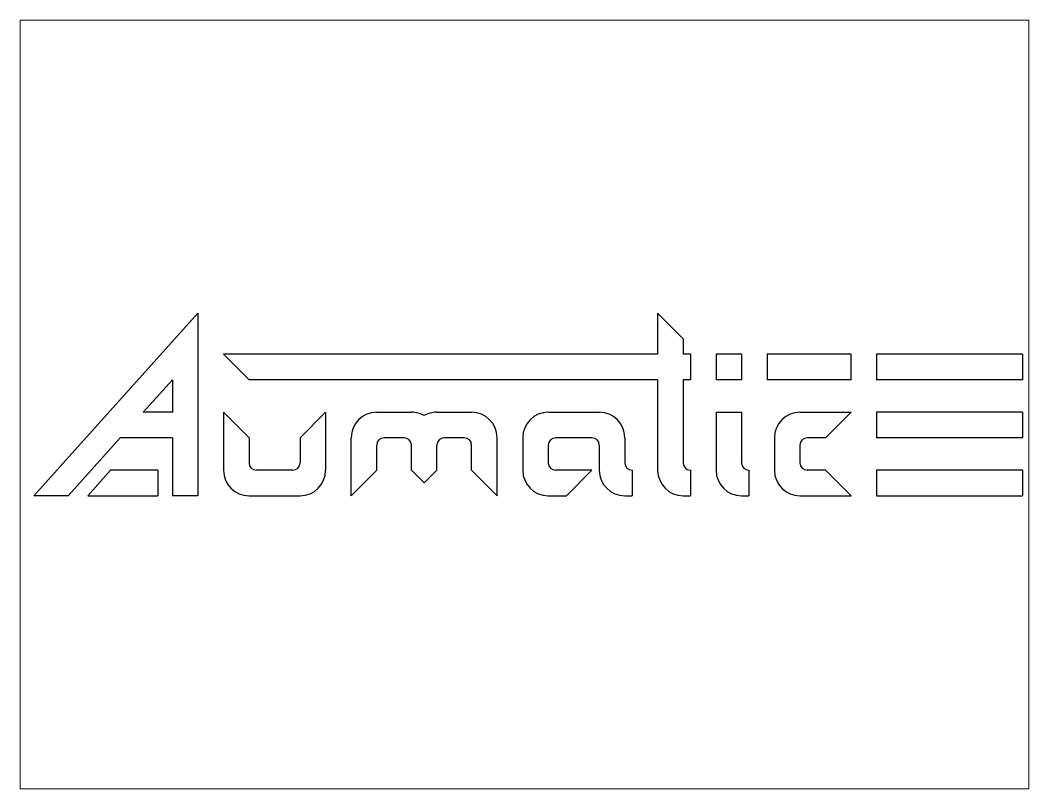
# Paper-space layout 'Layout1' of a CAD drawing. Extents: x 1.05 to 9.45, y 0.8 to 7.2.
# The model-space entities are those that its viewports show. They can reach past a viewport. Long polylines and large blocks are cut down to what shows.
import ezdxf

# ---------------------------------------------------------------- set-up
doc = ezdxf.new("R2010")
doc.units = 0
doc.header["$LTSCALE"] = 10
doc.header["$MEASUREMENT"] = 0
doc.layers.add('I704A0010504', color=7, linetype='CONTINUOUS', true_color=0x000000)

msp = doc.modelspace()

# ---------------------------------------------------------------- linework, layer by layer
at = {"layer": 'I704A0010504', "color": 0}
for p, q in [((14643.6, -9746.6), (15200.9, -9127.4)), ((15200.9, -9127.4), (15200.9, -9746.6)), ((16761.3, -9127.4), (16848, -9214.1)), ((16761.3, -9127.4), (16761.3, -9266.6)), ((16848, -9214.1), (16848, -9266.6)), ((16761.3, -9266.6), (15287.6, -9266.6)), ((15287.6, -9266.6), (15374.3, -9353.3)), ((16872.8, -9266.6), (16848, -9266.6)), ((16872.8, -9266.6), (16872.8, -9353.3)), ((17046.2, -9266.6), (16959.5, -9266.6)), ((16959.5, -9266.6), (16959.5, -9353.3)), ((17046.2, -9266.6), (17046.2, -9353.3)), ((17417.7, -9266.6), (17132.9, -9266.6)), ((17132.9, -9266.6), (17132.9, -9353.3)), ((17417.7, -9353.3), (17417.7, -9266.6)), ((17999.8, -9266.6), (17504.4, -9266.6)), ((17504.4, -9266.6), (17504.4, -9353.3)), ((17999.8, -9266.6), (17999.8, -9353.3)), ((15015.2, -9463.3), (15114.2, -9353.3)), ((15114.2, -9353.3), (15114.2, -9463.3)), ((16761.3, -9353.3), (15374.3, -9353.3)), ((16761.3, -9353.3), (16761.3, -9659.9)), ((16848, -9353.3), (16848, -9635.1)), ((16872.8, -9353.3), (16848, -9353.3)), ((17046.2, -9353.3), (16959.5, -9353.3)), ((17417.7, -9353.3), (17132.9, -9353.3)), ((17999.8, -9353.3), (17504.4, -9353.3)), ((15114.2, -9463.3), (15015.2, -9463.3)), ((15287.6, -9463.3), (15287.6, -9659.9)), ((15287.6, -9463.3), (15374.3, -9549.9)), ((15634.4, -9463.3), (15547.7, -9549.9)), ((15634.4, -9463.3), (15634.4, -9659.9)), ((15807.7, -9463.3), (15925.4, -9463.3)), ((16012.1, -9463.3), (16129.7, -9463.3)), ((16389.8, -9463.3), (16563.2, -9463.3)), ((16959.5, -9463.3), (16959.5, -9659.9)), ((16959.5, -9463.3), (17046.2, -9463.3)), ((17046.2, -9463.3), (17046.2, -9635.1)), ((17244.3, -9463.3), (17417.7, -9463.3)), ((17417.7, -9463.3), (17331, -9549.9)), ((17999.8, -9463.3), (17504.4, -9463.3)), ((17504.4, -9463.3), (17504.4, -9549.9)), ((17999.8, -9463.3), (17999.8, -9549.9)), ((14760.2, -9746.6), (14937.2, -9549.9)), ((15114.2, -9549.9), (14937.2, -9549.9)), ((15114.2, -9549.9), (15114.2, -9746.6)), ((15374.3, -9549.9), (15374.3, -9635.1)), ((15547.7, -9549.9), (15547.7, -9635.1)), ((15721.1, -9746.6), (15721.1, -9549.9)), ((15900.6, -9549.9), (15832.5, -9549.9)), ((16105, -9549.9), (16036.9, -9549.9)), ((16216.4, -9746.6), (16216.4, -9549.9)), ((16303.1, -9549.9), (16303.1, -9659.9)), ((16538.4, -9549.9), (16414.6, -9549.9)), ((16649.9, -9549.9), (16649.9, -9635.1)), ((17157.7, -9549.9), (17157.7, -9659.9)), ((17331, -9549.9), (17269.1, -9549.9)), ((17999.8, -9549.9), (17504.4, -9549.9)), ((15807.7, -9659.9), (15807.7, -9574.7)), ((15925.4, -9659.9), (15925.4, -9574.7)), ((16012.1, -9659.9), (16012.1, -9574.7)), ((16129.7, -9659.9), (16129.7, -9574.7)), ((16389.8, -9574.7), (16389.8, -9635.1)), ((16563.2, -9574.7), (16563.2, -9659.9)), ((17244.3, -9574.7), (17244.3, -9635.1)), ((14826.6, -9746.6), (14904.6, -9659.9)), ((15064.6, -9659.9), (14904.6, -9659.9)), ((15064.6, -9659.9), (15064.6, -9746.6)), ((15522.9, -9659.9), (15399.1, -9659.9)), ((15721.1, -9746.6), (15807.7, -9659.9)), ((15968.7, -9703.3), (15925.4, -9659.9)), ((15968.7, -9703.3), (16012.1, -9659.9)), ((16216.4, -9746.6), (16129.7, -9659.9)), ((16538.4, -9659.9), (16414.6, -9659.9)), ((16538.4, -9659.9), (16451.7, -9746.6)), ((16674.7, -9659.9), (16674.7, -9746.6)), ((16872.8, -9659.9), (16872.8, -9746.6)), ((17071, -9659.9), (17071, -9746.6)), ((17331, -9659.9), (17269.1, -9659.9)), ((17331, -9659.9), (17417.7, -9746.6)), ((17999.8, -9659.9), (17504.4, -9659.9)), ((17504.4, -9659.9), (17504.4, -9746.6)), ((17999.8, -9659.9), (17999.8, -9746.6)), ((14760.2, -9746.6), (14643.6, -9746.6)), ((14826.6, -9746.6), (15064.6, -9746.6)), ((15200.9, -9746.6), (15114.2, -9746.6)), ((15374.3, -9746.6), (15547.7, -9746.6)), ((16389.8, -9746.6), (16451.7, -9746.6)), ((16649.9, -9746.6), (16674.7, -9746.6)), ((16649.9, -9746.6), (16674.7, -9746.6)), ((16848, -9746.6), (16872.8, -9746.6)), ((17046.2, -9746.6), (17071, -9746.6)), ((17244.3, -9746.6), (17417.7, -9746.6)), ((17504.4, -9746.6), (17999.8, -9746.6))]:
    msp.add_line(p, q, dxfattribs=at)
for centre, radius, start, end in [((15807.7, -9549.9), 86.7, 90, 180), ((15925.4, -9549.9), 86.7, 60, 90), ((16012.1, -9549.9), 86.7, 90, 120), ((16129.7, -9549.9), 86.7, 360, 90), ((16389.8, -9549.9), 86.7, 90, 180), ((16563.2, -9549.9), 86.7, 360, 90), ((17244.3, -9549.9), 86.7, 90, 180), ((15832.5, -9574.7), 24.8, 90, 180), ((15900.6, -9574.7), 24.8, 360, 90), ((16036.9, -9574.7), 24.8, 90, 180), ((16105, -9574.7), 24.8, 360, 90), ((16414.6, -9574.7), 24.8, 90, 180), ((16538.4, -9574.7), 24.8, 0, 90), ((17269.1, -9574.7), 24.8, 90, 180), ((15399.1, -9635.1), 24.8, 180, 270), ((15522.9, -9635.1), 24.8, 270, 360), ((16414.6, -9635.1), 24.8, 180, 270), ((16674.7, -9635.1), 24.8, 180, 270), ((16872.8, -9635.1), 24.8, 180, 270), ((17071, -9635.1), 24.8, 180, 270), ((17269.1, -9635.1), 24.8, 180, 270), ((15374.3, -9659.9), 86.7, 180, 270), ((15547.7, -9659.9), 86.7, 270, 360), ((16389.8, -9659.9), 86.7, 180, 270), ((16649.9, -9659.9), 86.7, 180, 270), ((16848, -9659.9), 86.7, 180, 270), ((17046.2, -9659.9), 86.7, 180, 270), ((17244.3, -9659.9), 86.7, 180, 270)]:
    msp.add_arc(centre, radius, start, end, dxfattribs=at)

psp = doc.layouts.get("Layout1")

# ---------------------------------------------------------------- viewports
at = {"layer": 'I704A0010504'}
psp.add_viewport(center=(5.25, 4), size=(8.4, 6.4), view_center_point=(16309.3159, -9436.9883), view_height=2608.503345, dxfattribs=at)

doc.saveas('drawing.dxf')
